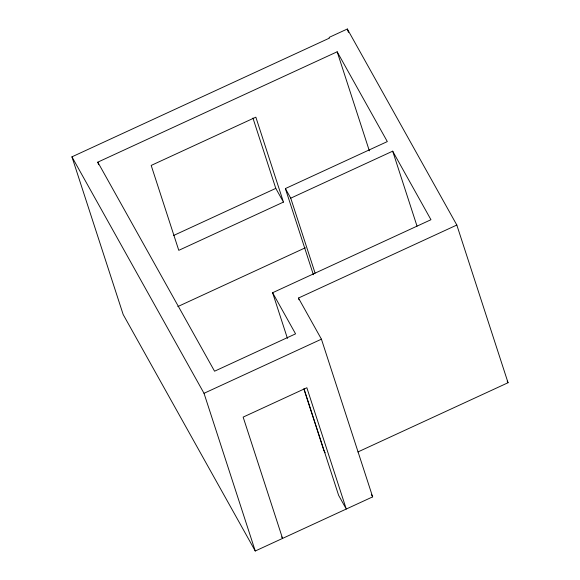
<?xml version="1.0" encoding="UTF-8"?>
<svg xmlns="http://www.w3.org/2000/svg" width="580" height="580" viewBox="0 0 580 580"><rect width="100%" height="100%" fill="white"/><g stroke="black" fill="none" stroke-linecap="round" stroke-linejoin="round"><path stroke-width="0.87" d="M347.333 29L329.128 37.395L329.512 38.077L71.942 156.839L123.177 314.527L255.258 551L372.664 496.864L321.429 339.177L298.461 298.048L456.822 225.033L347.333 29L348.45 32.444M98.636 164.734L97.802 162.153L337.168 51.787L387.317 141.578L285.382 188.58L313.381 274.746M173.572 235.502L275.79 188.377L252.938 118.044M315.099 273.144L290.739 198.171L392.682 151.17L430.962 219.719L272.6 292.733L287.441 338.401M283.446 202.087L178.778 250.343L151.191 165.43L255.852 117.174L283.446 202.087L275.79 188.377M177.828 306.574L305.326 247.783M255.258 551L204.022 393.305L321.429 339.177M357.904 451.958L508.058 382.72L456.822 225.033M507.174 381.14L508.058 382.72M285.382 188.58L290.739 198.171M272.6 292.733L295.568 333.855L214.564 371.207L97.802 162.153M371.338 494.493L372.664 496.864M325.162 452.799L323.836 450.428L303.956 389.245M71.942 156.839L204.022 393.305M281.713 536.884L282.562 538.414L243.15 417.107L306.856 387.737L346.274 509.037L338.618 495.327L303.956 388.651M392.682 151.17L417.034 226.142M337.168 51.787L369.366 150.88M298.461 298.048L299.019 299.773"/></g></svg>
